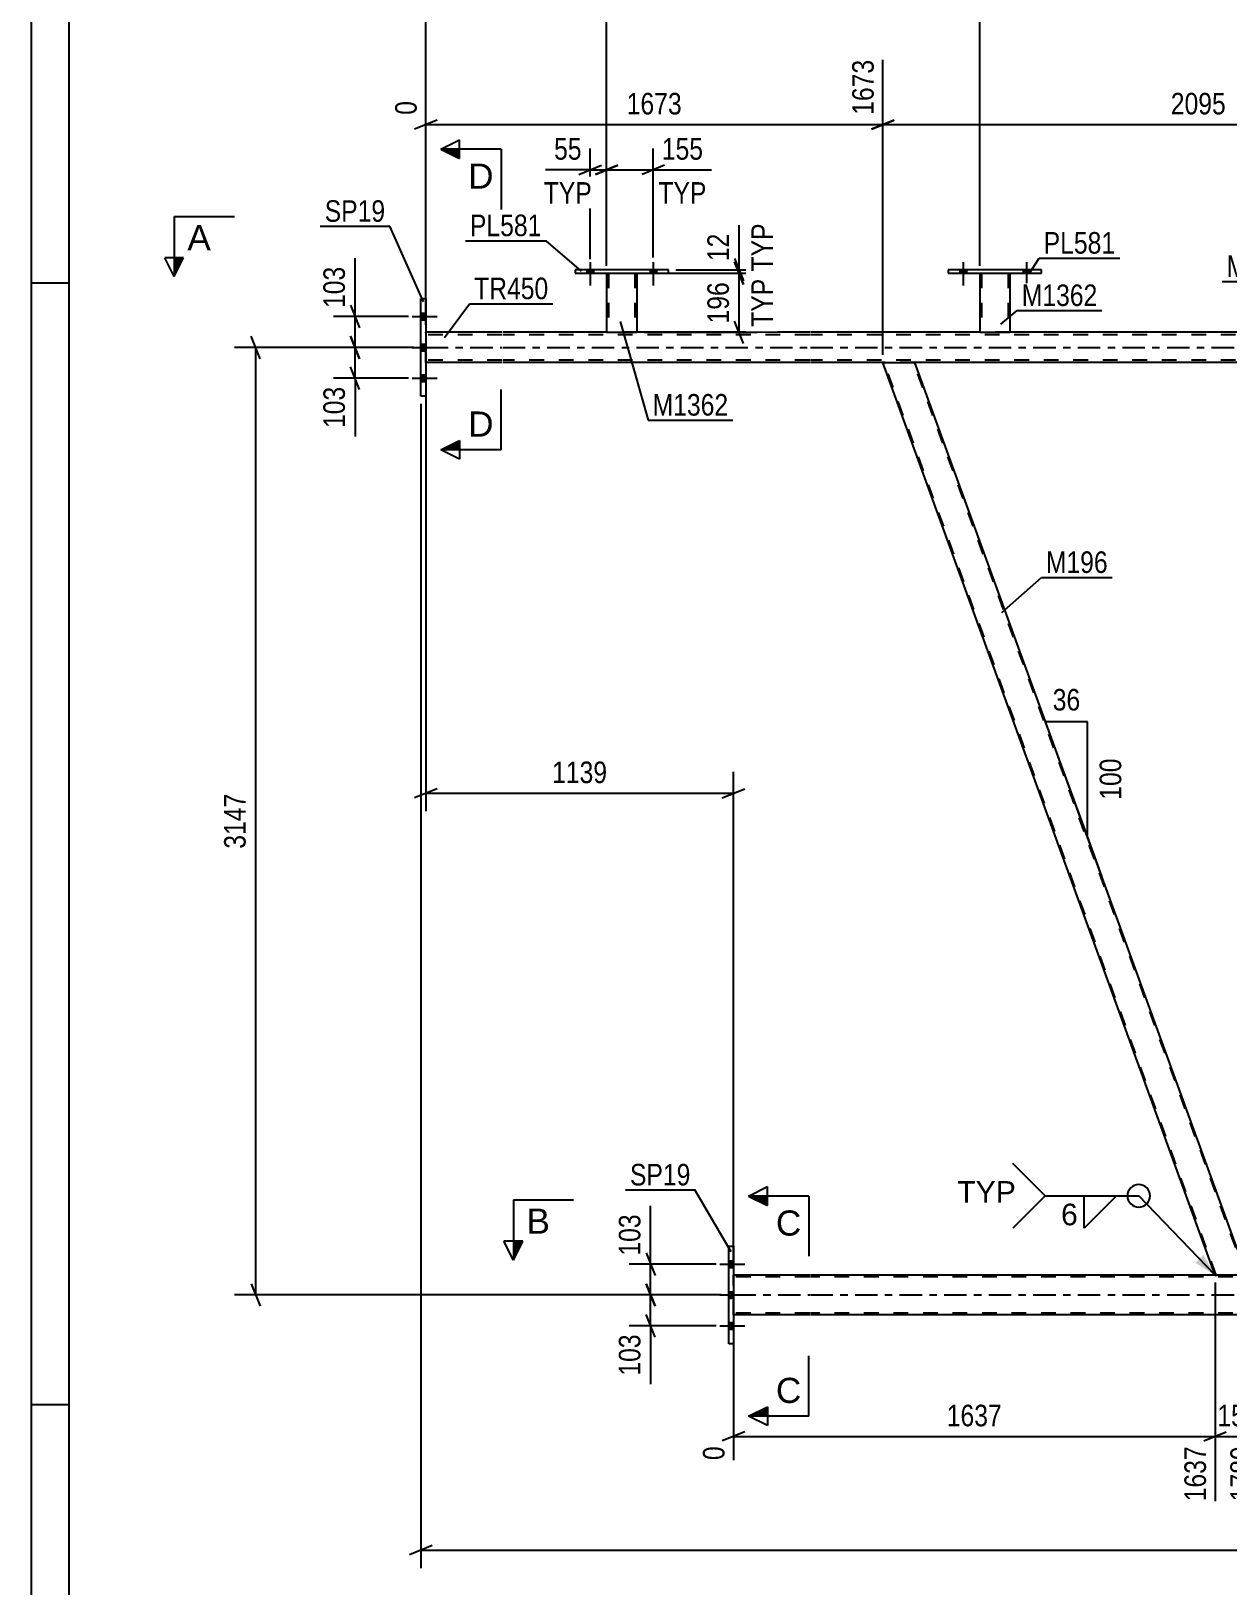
# Model space of a CAD drawing. Header units: millimetres. Extents: x 0 to 841, y 0 to 594.
# Drawn here: x 0 to 158.9, y 274 to 480.5 of the extents above; entities that cross this region are included whole.
import ezdxf

# ---------------------------------------------------------------- set-up
doc = ezdxf.new("R2010")
doc.units = ezdxf.units.MM
doc.linetypes.add('DXK_LINE_DOT2', pattern=[3.9198, 1.9599, -1.9599])
doc.linetypes.add('DXK_LINE_DOT3', pattern=[5.9187, 2.979, -0.9799, 0.9799, -0.9799])
doc.styles.add('Arial', font='ARIAL.TTF', dxfattribs={"height": 0.2})
doc.styles.add('Arial Narrow', font='ARIALN.TTF', dxfattribs={"height": 0.2})

# ---------------------------------------------------------------- blocks, each defined once
blk = doc.blocks.new('Unknown-318888172-1133')
at = {"color": 5, "linetype": 'Continuous'}
for p, q in [((0, 594), (0, 0)), ((5, 589), (5, 5)), ((5, 447), (0, 447)), ((5, 298), (0, 298))]:
    blk.add_line(p, q, dxfattribs=at)
blk = doc.blocks.new('Bolt-318888172-3662 - 3660')
at = {"linetype": 'Continuous'}
for points in [[(73.79, 448.3), (74.67, 448.3), (74.67, 448.78), (73.79, 448.78)], [(82.19, 448.3), (83.07, 448.3), (83.07, 448.78), (82.19, 448.78)]]:
    blk.add_hatch(color=1, dxfattribs=at).paths.add_polyline_path(points)
at = {"color": 1, "linetype": 'Continuous'}
for p, q in [((73.79, 448.78), (73.79, 448.3)), ((74.23, 449.78), (74.23, 446.66)), ((74.67, 448.78), (74.67, 448.3)), ((82.19, 448.78), (82.19, 448.3)), ((82.63, 449.78), (82.63, 446.66)), ((83.07, 448.78), (83.07, 448.3))]:
    blk.add_line(p, q, dxfattribs=at)
blk = doc.blocks.new('Bolt-318888172-3666 - 3660')
at = {"linetype": 'Continuous'}
for points in [[(123.34, 448.3), (124.22, 448.3), (124.22, 448.78), (123.34, 448.78)], [(131.74, 448.3), (132.62, 448.3), (132.62, 448.78), (131.74, 448.78)]]:
    blk.add_hatch(color=1, dxfattribs=at).paths.add_polyline_path(points)
at = {"color": 1, "linetype": 'Continuous'}
for p, q in [((123.34, 448.78), (123.34, 448.3)), ((123.78, 449.78), (123.78, 446.66)), ((124.22, 448.78), (124.22, 448.3)), ((131.74, 448.78), (131.74, 448.3)), ((132.18, 449.78), (132.18, 446.66)), ((132.62, 448.78), (132.62, 448.3))]:
    blk.add_line(p, q, dxfattribs=at)
blk = doc.blocks.new('Bolt-318888172-3667 - 3660')
at = {"linetype": 'Continuous'}
for points in [[(123.34, 448.3), (124.22, 448.3), (124.22, 448.78), (123.34, 448.78)], [(131.74, 448.3), (132.62, 448.3), (132.62, 448.78), (131.74, 448.78)]]:
    blk.add_hatch(color=1, dxfattribs=at).paths.add_polyline_path(points)
at = {"color": 1, "linetype": 'Continuous'}
for p, q in [((123.34, 448.78), (123.34, 448.3)), ((123.78, 449.78), (123.78, 446.66)), ((124.22, 448.78), (124.22, 448.3)), ((131.74, 448.78), (131.74, 448.3)), ((132.18, 449.78), (132.18, 446.66)), ((132.62, 448.78), (132.62, 448.3))]:
    blk.add_line(p, q, dxfattribs=at)
blk = doc.blocks.new('Bolt-318888172-3668 - 3660')
at = {"linetype": 'Continuous'}
for points in [[(73.79, 448.3), (74.67, 448.3), (74.67, 448.78), (73.79, 448.78)], [(82.19, 448.3), (83.07, 448.3), (83.07, 448.78), (82.19, 448.78)]]:
    blk.add_hatch(color=1, dxfattribs=at).paths.add_polyline_path(points)
at = {"color": 1, "linetype": 'Continuous'}
for p, q in [((73.79, 448.78), (73.79, 448.3)), ((74.23, 449.78), (74.23, 446.66)), ((74.67, 448.78), (74.67, 448.3)), ((82.19, 448.78), (82.19, 448.3)), ((82.63, 449.78), (82.63, 446.66)), ((83.07, 448.78), (83.07, 448.3))]:
    blk.add_line(p, q, dxfattribs=at)
blk = doc.blocks.new('Part-318888172-3701 - 3660')
at = {"color": 2, "linetype": 'Continuous'}
for p, q in [((121.78, 448.78), (121.78, 448.3)), ((134.18, 448.78), (121.78, 448.78)), ((121.78, 448.3), (134.18, 448.3)), ((134.18, 448.3), (134.18, 448.78))]:
    blk.add_line(p, q, dxfattribs=at)
blk = doc.blocks.new('Part-318888172-3716 - 3660')
at = {"color": 2, "linetype": 'Continuous'}
for p, q in [((76.43, 448.3), (76.43, 440.46)), ((80.43, 448.3), (80.43, 440.46)), ((76.43, 440.46), (80.43, 440.46))]:
    blk.add_line(p, q, dxfattribs=at)
at = {"color": 7, "linetype": 'DXK_LINE_DOT2'}
for p, q in [((76.43, 448.3), (80.43, 448.3)), ((76.43, 448.3), (76.43, 448.3)), ((76.43, 448.3), (76.43, 448.3)), ((76.67, 448.3), (76.67, 440.46)), ((80.19, 448.3), (80.19, 440.46)), ((80.43, 448.3), (80.43, 448.3)), ((80.43, 448.3), (80.43, 448.3)), ((80.13, 440.46), (80.17, 440.46)), ((80.13, 440.46), (80.17, 440.46)), ((80.17, 440.46), (80.19, 440.46)), ((80.17, 440.46), (80.19, 440.46))]:
    blk.add_line(p, q, dxfattribs=at)
blk = doc.blocks.new('Part-318888172-3721 - 3660')
at = {"color": 2, "linetype": 'Continuous'}
for p, q in [((72.23, 448.78), (72.23, 448.3)), ((84.63, 448.78), (72.23, 448.78)), ((72.23, 448.3), (84.63, 448.3)), ((84.63, 448.3), (84.63, 448.78))]:
    blk.add_line(p, q, dxfattribs=at)
blk = doc.blocks.new('Part-318888172-3784 - 3660')
at = {"color": 2, "linetype": 'Continuous'}
for p, q in [((125.98, 448.3), (125.98, 440.46)), ((129.98, 448.3), (129.98, 440.46)), ((125.98, 440.46), (129.98, 440.46))]:
    blk.add_line(p, q, dxfattribs=at)
at = {"color": 7, "linetype": 'DXK_LINE_DOT2'}
for p, q in [((125.98, 448.3), (129.98, 448.3)), ((125.98, 448.3), (125.98, 448.3)), ((125.98, 448.3), (125.98, 448.3)), ((126.22, 448.3), (126.22, 440.46)), ((129.74, 448.3), (129.74, 440.46)), ((129.98, 448.3), (129.98, 448.3)), ((129.98, 448.3), (129.98, 448.3)), ((129.69, 440.46), (129.72, 440.46)), ((129.69, 440.46), (129.72, 440.46)), ((129.72, 440.46), (129.74, 440.46)), ((129.72, 440.46), (129.74, 440.46))]:
    blk.add_line(p, q, dxfattribs=at)
blk = doc.blocks.new('Bolt-318888172-3857 - 3660')
at = {"linetype": 'Continuous'}
for points in [[(93.28, 316.26), (93.28, 317.14), (92.64, 317.14), (92.64, 316.26)], [(93.28, 316.26), (93.28, 317.14), (92.64, 317.14), (92.64, 316.26)], [(93.28, 316.26), (93.28, 317.14), (92.64, 317.14), (92.64, 316.26)], [(93.28, 312.16), (93.28, 313.04), (92.64, 313.04), (92.64, 312.16)], [(93.28, 312.16), (93.28, 313.04), (92.64, 313.04), (92.64, 312.16)], [(93.28, 308.06), (93.28, 308.94), (92.64, 308.94), (92.64, 308.06)], [(93.28, 308.06), (93.28, 308.94), (92.64, 308.94), (92.64, 308.06)], [(93.28, 308.06), (93.28, 308.94), (92.64, 308.94), (92.64, 308.06)]]:
    blk.add_hatch(color=1, dxfattribs=at).paths.add_polyline_path(points)
at = {"color": 1, "linetype": 'Continuous'}
for p, q in [((91.48, 316.7), (94.8, 316.7)), ((91.48, 316.7), (94.8, 316.7)), ((91.48, 316.7), (94.8, 316.7)), ((92.64, 317.14), (93.28, 317.14)), ((92.64, 317.14), (93.28, 317.14)), ((92.64, 317.14), (93.28, 317.14)), ((92.64, 316.26), (93.28, 316.26)), ((92.64, 316.26), (93.28, 316.26)), ((92.64, 316.26), (93.28, 316.26)), ((91.48, 312.6), (94.8, 312.6)), ((91.48, 312.6), (94.8, 312.6)), ((92.64, 313.04), (93.28, 313.04)), ((92.64, 313.04), (93.28, 313.04)), ((92.64, 312.16), (93.28, 312.16)), ((92.64, 312.16), (93.28, 312.16)), ((91.48, 308.5), (94.8, 308.5)), ((91.48, 308.5), (94.8, 308.5)), ((91.48, 308.5), (94.8, 308.5)), ((92.64, 308.94), (93.28, 308.94)), ((92.64, 308.94), (93.28, 308.94)), ((92.64, 308.94), (93.28, 308.94)), ((92.64, 308.06), (93.28, 308.06)), ((92.64, 308.06), (93.28, 308.06)), ((92.64, 308.06), (93.28, 308.06))]:
    blk.add_line(p, q, dxfattribs=at)
blk = doc.blocks.new('Bolt-318888172-3858 - 3660')
at = {"linetype": 'Continuous'}
for points in [[(52.41, 442.12), (52.41, 443), (51.77, 443), (51.77, 442.12)], [(52.41, 442.12), (52.41, 443), (51.77, 443), (51.77, 442.12)], [(52.41, 442.12), (52.41, 443), (51.77, 443), (51.77, 442.12)], [(52.41, 438.02), (52.41, 438.9), (51.77, 438.9), (51.77, 438.02)], [(52.41, 438.02), (52.41, 438.9), (51.77, 438.9), (51.77, 438.02)], [(52.41, 433.92), (52.41, 434.8), (51.77, 434.8), (51.77, 433.92)], [(52.41, 433.92), (52.41, 434.8), (51.77, 434.8), (51.77, 433.92)], [(52.41, 433.92), (52.41, 434.8), (51.77, 434.8), (51.77, 433.92)]]:
    blk.add_hatch(color=1, dxfattribs=at).paths.add_polyline_path(points)
at = {"color": 1, "linetype": 'Continuous'}
for p, q in [((50.61, 442.56), (53.93, 442.56)), ((50.61, 442.56), (53.93, 442.56)), ((50.61, 442.56), (53.93, 442.56)), ((51.77, 443), (52.41, 443)), ((51.77, 443), (52.41, 443)), ((51.77, 443), (52.41, 443)), ((51.77, 442.12), (52.41, 442.12)), ((51.77, 442.12), (52.41, 442.12)), ((51.77, 442.12), (52.41, 442.12)), ((50.61, 438.46), (53.93, 438.46)), ((50.61, 438.46), (53.93, 438.46)), ((51.77, 438.9), (52.41, 438.9)), ((51.77, 438.9), (52.41, 438.9)), ((51.77, 438.02), (52.41, 438.02)), ((51.77, 438.02), (52.41, 438.02)), ((50.61, 434.36), (53.93, 434.36)), ((50.61, 434.36), (53.93, 434.36)), ((50.61, 434.36), (53.93, 434.36)), ((51.77, 434.8), (52.41, 434.8)), ((51.77, 434.8), (52.41, 434.8)), ((51.77, 434.8), (52.41, 434.8)), ((51.77, 433.92), (52.41, 433.92)), ((51.77, 433.92), (52.41, 433.92)), ((51.77, 433.92), (52.41, 433.92))]:
    blk.add_line(p, q, dxfattribs=at)
blk = doc.blocks.new('Part-318888172-3969 - 3660')
at = {"color": 2, "linetype": 'Continuous'}
for p, q in [((157.22, 315.24), (113.1, 436.46)), ((113.1, 436.46), (117.36, 436.46)), ((160.23, 318.66), (117.36, 436.46))]:
    blk.add_line(p, q, dxfattribs=at)
at = {"color": 7, "linetype": 'DXK_LINE_DOT2'}
for p, q in [((157.39, 315.24), (113.27, 436.46)), ((161.31, 315.24), (117.19, 436.46)), ((161.48, 315.24), (160.23, 318.66)), ((157.22, 315.24), (161.48, 315.24))]:
    blk.add_line(p, q, dxfattribs=at)
blk = doc.blocks.new('Part-318888172-4012 - 3660')
at = {"color": 2, "linetype": 'Continuous'}
for p, q in [((103.4, 315.24), (93.28, 315.24)), ((238.08, 315.24), (103.5, 315.24)), ((103.4, 309.96), (93.28, 309.96)), ((238.08, 309.96), (103.5, 309.96))]:
    blk.add_line(p, q, dxfattribs=at)
at = {"color": 7, "linetype": 'DXK_LINE_DOT2'}
for p, q in [((93.28, 309.96), (93.28, 315.24)), ((103.4, 315), (93.28, 315)), ((778.93, 315), (103.5, 315)), ((103.4, 310.2), (93.28, 310.2)), ((778.93, 310.2), (103.5, 310.2))]:
    blk.add_line(p, q, dxfattribs=at)
at = {"color": 7, "linetype": 'DXK_LINE_DOT3'}
for p, q in [((93.28, 312.6), (103.4, 312.6)), ((103.5, 312.6), (778.93, 312.6))]:
    blk.add_line(p, q, dxfattribs=at)
blk = doc.blocks.new('Part-318888172-4029 - 3660')
at = {"color": 2, "linetype": 'Continuous'}
for p, q in [((92.64, 306.1), (92.64, 319.1)), ((92.64, 319.1), (93.28, 319.1)), ((93.28, 319.1), (93.28, 306.1)), ((93.28, 306.1), (92.64, 306.1))]:
    blk.add_line(p, q, dxfattribs=at)
blk = doc.blocks.new('Part-318888172-4055 - 3660')
at = {"color": 2, "linetype": 'Continuous'}
for p, q in [((62.53, 440.46), (52.41, 440.46)), ((76.43, 440.46), (62.63, 440.46)), ((103.4, 440.46), (80.43, 440.46)), ((125.98, 440.46), (103.5, 440.46)), ((177.06, 440.46), (129.98, 440.46)), ((62.53, 436.46), (52.41, 436.46)), ((103.4, 436.46), (62.63, 436.46)), ((113.1, 436.46), (103.5, 436.46)), ((196.92, 436.46), (117.36, 436.46))]:
    blk.add_line(p, q, dxfattribs=at)
at = {"color": 7, "linetype": 'DXK_LINE_DOT2'}
for p, q in [((52.41, 436.46), (52.41, 440.46)), ((62.53, 440.14), (52.41, 440.14)), ((103.4, 440.14), (62.63, 440.14)), ((80.43, 440.46), (76.43, 440.46)), ((767.53, 440.14), (103.5, 440.14)), ((129.98, 440.46), (125.98, 440.46)), ((62.53, 436.78), (52.41, 436.78)), ((103.4, 436.78), (62.63, 436.78)), ((767.53, 436.78), (103.5, 436.78)), ((117.36, 436.46), (113.1, 436.46))]:
    blk.add_line(p, q, dxfattribs=at)
at = {"color": 7, "linetype": 'DXK_LINE_DOT3'}
for p, q in [((52.41, 438.46), (62.53, 438.46)), ((62.63, 438.46), (103.4, 438.46)), ((103.5, 438.46), (767.53, 438.46))]:
    blk.add_line(p, q, dxfattribs=at)
blk = doc.blocks.new('Part-318888172-4164 - 3660')
at = {"color": 2, "linetype": 'Continuous'}
for p, q in [((51.77, 431.96), (51.77, 444.96)), ((51.77, 444.96), (52.41, 444.96)), ((52.41, 444.96), (52.41, 431.96)), ((52.41, 431.96), (51.77, 431.96))]:
    blk.add_line(p, q, dxfattribs=at)
blk = doc.blocks.new('StraightDimension-318888172-4922 - 3660')
at = {"color": 7, "linetype": 'Continuous'}
for p, q in [((81.43, 448.3), (96.42, 448.3)), ((93.42, 449.8), (94.62, 446.8)), ((94.02, 440.46), (94.02, 448.3)), ((94.62, 438.96), (93.42, 441.96)), ((81.43, 440.46), (96.42, 440.46))]:
    blk.add_line(p, q, dxfattribs=at)
at = {"color": 0, "linetype": 'Continuous'}
blk.add_wipeout([(99.12, 448.18), (94.92, 448.18), (94.92, 440.59), (99.12, 440.59)], dxfattribs=at)
at = {"color": 0}
blk.add_wipeout([(93.27, 447.72), (89.07, 447.72), (89.07, 441.04), (93.27, 441.04)], dxfattribs=at)
at = {"color": 3, "style": 'Arial Narrow'}
blk.add_text('196', height=2.863, rotation=90.0002, dxfattribs=at).set_placement((92.67, 441.64))
at = {"color": 3, "linetype": 'Continuous', "style": 'Arial Narrow'}
blk.add_text('TYP', height=2.863, rotation=90.0002, dxfattribs=at).set_placement((98.52, 441.19))
blk = doc.blocks.new('StraightDimension-318888172-15865 - 3660')
at = {"color": 7, "linetype": 'Continuous'}
for p, q in [((74.23, 450.19), (74.23, 464.89)), ((76.43, 449.3), (76.43, 464.89)), ((72.73, 461.44), (75.73, 462.64)), ((77.93, 462.64), (74.93, 461.44)), ((74.23, 462.04), (76.43, 462.04))]:
    blk.add_line(p, q, dxfattribs=at)
at = {"color": 0}
blk.add_wipeout([(73.71, 462.79), (73.71, 466.99), (68.85, 466.99), (68.85, 462.79)], dxfattribs=at)
at = {"color": 7, "linetype": 'Continuous'}
blk.add_line((74.23, 462.04), (68.32, 462.04), dxfattribs=at)
at = {"color": 3, "style": 'Arial Narrow'}
blk.add_text('55', height=2.863, dxfattribs=at).set_placement((69.45, 463.39))
at = {"color": 0, "linetype": 'Continuous'}
blk.add_wipeout([(75.07, 456.94), (75.07, 461.14), (67.48, 461.14), (67.48, 456.94)], dxfattribs=at)
at = {"color": 7, "linetype": 'Continuous'}
blk.add_line((74.23, 462.04), (68.32, 462.04), dxfattribs=at)
at = {"color": 3, "linetype": 'Continuous', "style": 'Arial Narrow'}
blk.add_text('TYP', height=2.863, dxfattribs=at).set_placement((68.08, 457.54))
blk = doc.blocks.new('StraightDimension-318888172-4914 - 3660')
at = {"color": 7, "linetype": 'Continuous'}
for p, q in [((93.42, 450.28), (94.62, 447.28)), ((81.43, 448.3), (96.42, 448.3)), ((85.63, 448.78), (96.42, 448.78)), ((94.62, 446.8), (93.42, 449.8)), ((94.02, 448.3), (94.02, 448.78))]:
    blk.add_line(p, q, dxfattribs=at)
at = {"color": 0}
blk.add_wipeout([(93.27, 454.16), (89.07, 454.16), (89.07, 449.31), (93.27, 449.31)], dxfattribs=at)
at = {"color": 7, "linetype": 'Continuous'}
blk.add_line((94.02, 448.78), (94.02, 454.69), dxfattribs=at)
at = {"color": 3, "style": 'Arial Narrow'}
blk.add_text('12', height=2.863, rotation=90.0002, dxfattribs=at).set_placement((92.67, 449.91))
at = {"color": 0, "linetype": 'Continuous'}
blk.add_wipeout([(99.12, 455.53), (94.92, 455.53), (94.92, 447.94), (99.12, 447.94)], dxfattribs=at)
at = {"color": 7, "linetype": 'Continuous'}
blk.add_line((94.02, 448.78), (94.02, 454.69), dxfattribs=at)
at = {"color": 3, "linetype": 'Continuous', "style": 'Arial Narrow'}
blk.add_text('TYP', height=2.863, rotation=90.0002, dxfattribs=at).set_placement((98.52, 448.54))
blk = doc.blocks.new('StraightDimension-318888172-5105 - 3660')
at = {"color": 7, "linetype": 'Continuous'}
for p, q in [((42.42, 444.06), (43.62, 441.06)), ((50.11, 442.56), (40.17, 442.56)), ((43.02, 438.46), (43.02, 442.56)), ((43.62, 436.96), (42.42, 439.96)), ((50.11, 438.46), (40.17, 438.46))]:
    blk.add_line(p, q, dxfattribs=at)
at = {"color": 0}
blk.add_wipeout([(42.27, 449.77), (38.07, 449.77), (38.07, 443.09), (42.27, 443.09)], dxfattribs=at)
at = {"color": 7, "linetype": 'Continuous'}
blk.add_line((43.02, 442.56), (43.02, 450.3), dxfattribs=at)
blk.add_line((43.02, 442.56), (43.02, 450.3), dxfattribs=at)
at = {"color": 3, "style": 'Arial Narrow'}
blk.add_text('103', height=2.863, rotation=90.0002, dxfattribs=at).set_placement((41.67, 443.69))
blk = doc.blocks.new('StraightDimension-318888172-4833 - 3660')
at = {"color": 7, "linetype": 'Continuous'}
for p, q in [((113.1, 437.46), (113.1, 476.67)), ((196.92, 437.46), (196.92, 476.67)), ((114.6, 468.65), (111.6, 467.45)), ((113.1, 468.05), (196.92, 468.05)), ((195.42, 467.45), (198.42, 468.65))]:
    blk.add_line(p, q, dxfattribs=at)
at = {"color": 0, "linetype": 'Continuous'}
blk.add_wipeout([(196.32, 477.27), (192.12, 477.27), (192.12, 468.75), (196.32, 468.75)], dxfattribs=at)
at = {"color": 0}
blk.add_wipeout([(159.27, 468.8), (159.27, 473), (150.75, 473), (150.75, 468.8)], dxfattribs=at)
at = {"color": 3, "linetype": 'Continuous', "style": 'Arial Narrow'}
blk.add_text('3769', height=2.863, rotation=90.0002, dxfattribs=at).set_placement((195.72, 469.35))
at = {"color": 3, "style": 'Arial Narrow'}
blk.add_text('2095', height=2.863, dxfattribs=at).set_placement((151.35, 469.4))
blk = doc.blocks.new('StraightDimension-318888172-15689 - 3660')
at = {"color": 7, "linetype": 'Continuous'}
for p, q in [((125.98, 449.3), (125.98, 494.89)), ((177.06, 449.3), (177.06, 494.89)), ((127.48, 486.87), (124.48, 485.67)), ((125.98, 486.27), (177.06, 486.27)), ((175.56, 485.67), (178.56, 486.87))]:
    blk.add_line(p, q, dxfattribs=at)
at = {"color": 0, "linetype": 'Continuous'}
blk.add_wipeout([(176.46, 495.49), (172.26, 495.49), (172.26, 486.97), (176.46, 486.97)], dxfattribs=at)
at = {"color": 0}
blk.add_wipeout([(155.78, 487.02), (155.78, 491.22), (147.27, 491.22), (147.27, 487.02)], dxfattribs=at)
at = {"color": 3, "linetype": 'Continuous', "style": 'Arial Narrow'}
blk.add_text('3272', height=2.863, rotation=90.0002, dxfattribs=at).set_placement((175.86, 487.57))
at = {"color": 3, "style": 'Arial Narrow'}
blk.add_text('1277', height=2.863, dxfattribs=at).set_placement((147.87, 487.62))
blk = doc.blocks.new('StraightDimension-318888172-5136 - 3660')
at = {"color": 7, "linetype": 'Continuous'}
for p, q in [((81.66, 314.1), (82.86, 311.1)), ((90.99, 312.6), (79.41, 312.6)), ((82.26, 308.5), (82.26, 312.6)), ((82.86, 307), (81.66, 310)), ((90.99, 308.5), (79.41, 308.5))]:
    blk.add_line(p, q, dxfattribs=at)
at = {"color": 0}
blk.add_wipeout([(81.51, 307.98), (77.31, 307.98), (77.31, 301.29), (81.51, 301.29)], dxfattribs=at)
at = {"color": 7, "linetype": 'Continuous'}
blk.add_line((82.26, 308.5), (82.26, 300.77), dxfattribs=at)
blk.add_line((82.26, 308.5), (82.26, 300.77), dxfattribs=at)
at = {"color": 3, "style": 'Arial Narrow'}
blk.add_text('103', height=2.863, rotation=90.0002, dxfattribs=at).set_placement((80.91, 301.89))
blk = doc.blocks.new('StraightDimension-318888172-4223 - 3660')
at = {"color": 7, "linetype": 'Continuous'}
for p, q in [((30.44, 436.96), (29.24, 439.96)), ((50.77, 438.46), (26.99, 438.46)), ((29.84, 312.6), (29.84, 438.46)), ((29.24, 314.1), (30.44, 311.1)), ((91.64, 312.6), (26.99, 312.6))]:
    blk.add_line(p, q, dxfattribs=at)
at = {"color": 0}
blk.add_wipeout([(29.09, 379.79), (24.89, 379.79), (24.89, 371.27), (29.09, 371.27)], dxfattribs=at)
at = {"color": 3, "style": 'Arial Narrow'}
blk.add_text('3147', height=2.863, rotation=90.0002, dxfattribs=at).set_placement((28.49, 371.87))
blk = doc.blocks.new('StraightDimension-318888172-15690 - 3660')
at = {"color": 7, "linetype": 'Continuous'}
for p, q in [((125.98, 449.3), (125.98, 494.89)), ((76.43, 449.3), (76.43, 493.06)), ((77.93, 486.87), (74.93, 485.67)), ((76.43, 486.27), (125.98, 486.27)), ((124.48, 485.67), (127.48, 486.87))]:
    blk.add_line(p, q, dxfattribs=at)
at = {"color": 0, "linetype": 'Continuous'}
blk.add_wipeout([(125.38, 495.49), (121.18, 495.49), (121.18, 486.97), (125.38, 486.97)], dxfattribs=at)
at = {"color": 0}
blk.add_wipeout([(105.46, 487.02), (105.46, 491.22), (96.95, 491.22), (96.95, 487.02)], dxfattribs=at)
at = {"color": 3, "linetype": 'Continuous', "style": 'Arial Narrow'}
blk.add_text('1995', height=2.863, rotation=90.0002, dxfattribs=at).set_placement((124.78, 487.57))
at = {"color": 3, "style": 'Arial Narrow'}
blk.add_text('1277', height=2.863, dxfattribs=at).set_placement((97.55, 487.62))
blk = doc.blocks.new('StraightDimension-318888172-4498 - 3660')
at = {"color": 7, "linetype": 'Continuous'}
for p, q in [((157.22, 314.24), (157.22, 285.2)), ((163.32, 314.24), (163.32, 285.2)), ((155.72, 293.21), (158.72, 294.41)), ((157.22, 293.81), (163.32, 293.81)), ((164.82, 294.41), (161.82, 293.21))]:
    blk.add_line(p, q, dxfattribs=at)
at = {"color": 0}
blk.add_wipeout([(163.62, 294.56), (163.62, 298.76), (156.93, 298.76), (156.93, 294.56)], dxfattribs=at)
at = {"color": 0, "linetype": 'Continuous'}
blk.add_wipeout([(162.72, 293.11), (158.52, 293.11), (158.52, 284.6), (162.72, 284.6)], dxfattribs=at)
at = {"color": 3, "style": 'Arial Narrow'}
blk.add_text('153', height=2.863, dxfattribs=at).set_placement((157.53, 295.16))
at = {"color": 3, "linetype": 'Continuous', "style": 'Arial Narrow'}
blk.add_text('1789', height=2.863, rotation=90.0002, dxfattribs=at).set_placement((162.12, 285.2))
blk = doc.blocks.new('StraightDimension-318888172-4517 - 3660')
at = {"color": 7, "linetype": 'Continuous'}
for p, q in [((157.22, 314.24), (157.22, 285.2)), ((93.28, 308.96), (93.28, 290.68)), ((94.78, 294.41), (91.78, 293.21)), ((93.28, 293.81), (157.22, 293.81)), ((155.72, 293.21), (158.72, 294.41))]:
    blk.add_line(p, q, dxfattribs=at)
at = {"color": 0}
blk.add_wipeout([(129.51, 294.56), (129.51, 298.76), (121, 298.76), (121, 294.56)], dxfattribs=at)
at = {"color": 0, "linetype": 'Continuous'}
for points in [[(92.68, 293.11), (88.48, 293.11), (88.48, 290.08), (92.68, 290.08)], [(156.62, 293.11), (152.42, 293.11), (152.42, 284.6), (156.62, 284.6)]]:
    blk.add_wipeout(points, dxfattribs=at)
at = {"color": 3, "style": 'Arial Narrow'}
blk.add_text('1637', height=2.863, dxfattribs=at).set_placement((121.6, 295.16))
at = {"color": 3, "linetype": 'Continuous', "style": 'Arial Narrow'}
for s, height, p in [('0', 2.86, (92.08, 290.68)), ('1637', 2.863, (156.02, 285.2))]:
    blk.add_text(s, height=height, rotation=90.0002, dxfattribs=at).set_placement(p)
blk = doc.blocks.new('StraightDimension-318888172-4530 - 3660')
at = {"color": 7, "linetype": 'Continuous'}
for p, q in [((51.77, 430.96), (51.77, 276.31)), ((53.27, 279.31), (50.27, 278.11)), ((51.77, 278.71), (789.79, 278.71))]:
    blk.add_line(p, q, dxfattribs=at)
blk = doc.blocks.new('StraightDimension-318888172-4850 - 3660')
at = {"color": 7, "linetype": 'Continuous'}
for p, q in [((113.1, 437.46), (113.1, 476.67)), ((52.41, 445.96), (52.41, 471.18)), ((53.91, 468.65), (50.91, 467.45)), ((52.41, 468.05), (113.1, 468.05)), ((111.6, 467.45), (114.6, 468.65))]:
    blk.add_line(p, q, dxfattribs=at)
at = {"color": 0, "linetype": 'Continuous'}
for points in [[(112.5, 477.27), (108.3, 477.27), (108.3, 468.75), (112.5, 468.75)], [(51.81, 471.78), (47.61, 471.78), (47.61, 468.75), (51.81, 468.75)]]:
    blk.add_wipeout(points, dxfattribs=at)
at = {"color": 0}
blk.add_wipeout([(87.01, 468.8), (87.01, 473), (78.5, 473), (78.5, 468.8)], dxfattribs=at)
at = {"color": 3, "linetype": 'Continuous', "style": 'Arial Narrow'}
for s, height, p in [('1673', 2.863, (111.9, 469.35)), ('0', 2.86, (51.21, 469.35))]:
    blk.add_text(s, height=height, rotation=90.0002, dxfattribs=at).set_placement(p)
at = {"color": 3, "style": 'Arial Narrow'}
blk.add_text('1673', height=2.863, dxfattribs=at).set_placement((79.1, 469.4))
blk = doc.blocks.new('StraightDimension-318888172-4894 - 3660')
at = {"color": 7, "linetype": 'Continuous'}
for p, q in [((52.41, 435.46), (52.41, 376.84)), ((93.28, 316.24), (93.28, 382.09)), ((53.91, 379.84), (50.91, 378.64)), ((52.41, 379.24), (93.28, 379.24)), ((91.78, 378.64), (94.78, 379.84))]:
    blk.add_line(p, q, dxfattribs=at)
at = {"color": 0}
blk.add_wipeout([(77.1, 379.99), (77.1, 384.19), (68.59, 384.19), (68.59, 379.99)], dxfattribs=at)
at = {"color": 3, "style": 'Arial Narrow'}
blk.add_text('1139', height=2.863, dxfattribs=at).set_placement((69.19, 380.59))
blk = doc.blocks.new('StraightDimension-318888172-5115 - 3660')
at = {"color": 7, "linetype": 'Continuous'}
for p, q in [((42.42, 439.96), (43.62, 436.96)), ((50.11, 438.46), (40.17, 438.46)), ((43.02, 434.36), (43.02, 438.46)), ((43.62, 432.86), (42.42, 435.86)), ((50.11, 434.36), (40.17, 434.36))]:
    blk.add_line(p, q, dxfattribs=at)
at = {"color": 0}
blk.add_wipeout([(42.27, 433.84), (38.07, 433.84), (38.07, 427.15), (42.27, 427.15)], dxfattribs=at)
at = {"color": 7, "linetype": 'Continuous'}
blk.add_line((43.02, 434.36), (43.02, 426.63), dxfattribs=at)
blk.add_line((43.02, 434.36), (43.02, 426.63), dxfattribs=at)
at = {"color": 3, "style": 'Arial Narrow'}
blk.add_text('103', height=2.863, rotation=90.0002, dxfattribs=at).set_placement((41.67, 427.75))
blk = doc.blocks.new('StraightDimension-318888172-5126 - 3660')
at = {"color": 7, "linetype": 'Continuous'}
for p, q in [((81.66, 318.2), (82.86, 315.2)), ((90.99, 316.7), (79.41, 316.7)), ((82.26, 312.6), (82.26, 316.7)), ((82.86, 311.1), (81.66, 314.1)), ((90.99, 312.6), (79.41, 312.6))]:
    blk.add_line(p, q, dxfattribs=at)
at = {"color": 0}
blk.add_wipeout([(81.51, 323.91), (77.31, 323.91), (77.31, 317.23), (81.51, 317.23)], dxfattribs=at)
at = {"color": 7, "linetype": 'Continuous'}
blk.add_line((82.26, 316.7), (82.26, 324.44), dxfattribs=at)
blk.add_line((82.26, 316.7), (82.26, 324.44), dxfattribs=at)
at = {"color": 3, "style": 'Arial Narrow'}
blk.add_text('103', height=2.863, rotation=90.0002, dxfattribs=at).set_placement((80.91, 317.83))
blk = doc.blocks.new('StraightDimension-318888172-15691 - 3660')
at = {"color": 7, "linetype": 'Continuous'}
for p, q in [((76.43, 449.3), (76.43, 493.06)), ((52.41, 441.46), (52.41, 489.4)), ((53.91, 486.87), (50.91, 485.67)), ((52.41, 486.27), (76.43, 486.27)), ((74.93, 485.67), (77.93, 486.87))]:
    blk.add_line(p, q, dxfattribs=at)
at = {"color": 0, "linetype": 'Continuous'}
for points in [[(75.83, 493.66), (71.63, 493.66), (71.63, 486.97), (75.83, 486.97)], [(51.81, 490), (47.61, 490), (47.61, 486.97), (51.81, 486.97)]]:
    blk.add_wipeout(points, dxfattribs=at)
at = {"color": 0}
blk.add_wipeout([(67.76, 487.02), (67.76, 491.22), (61.08, 491.22), (61.08, 487.02)], dxfattribs=at)
at = {"color": 3, "linetype": 'Continuous', "style": 'Arial Narrow'}
for s, height, p in [('718', 2.863, (75.23, 487.57)), ('0', 2.86, (51.21, 487.57))]:
    blk.add_text(s, height=height, rotation=90.0002, dxfattribs=at).set_placement(p)
at = {"color": 3, "style": 'Arial Narrow'}
blk.add_text('718', height=2.863, dxfattribs=at).set_placement((61.68, 487.62))
blk = doc.blocks.new('StraightDimension-318888172-15864 - 3660')
at = {"color": 7, "linetype": 'Continuous'}
for p, q in [((76.43, 449.3), (76.43, 464.89)), ((82.63, 450.41), (82.63, 464.89)), ((74.93, 461.44), (77.93, 462.64)), ((84.13, 462.64), (81.13, 461.44)), ((76.43, 462.04), (82.63, 462.04))]:
    blk.add_line(p, q, dxfattribs=at)
at = {"color": 0}
blk.add_wipeout([(89.84, 462.79), (89.84, 466.99), (83.16, 466.99), (83.16, 462.79)], dxfattribs=at)
at = {"color": 7, "linetype": 'Continuous'}
blk.add_line((82.63, 462.04), (90.36, 462.04), dxfattribs=at)
at = {"color": 3, "style": 'Arial Narrow'}
blk.add_text('155', height=2.863, dxfattribs=at).set_placement((83.76, 463.39))
at = {"color": 0, "linetype": 'Continuous'}
blk.add_wipeout([(90.29, 456.94), (90.29, 461.14), (82.7, 461.14), (82.7, 456.94)], dxfattribs=at)
at = {"color": 7, "linetype": 'Continuous'}
blk.add_line((82.63, 462.04), (90.36, 462.04), dxfattribs=at)
at = {"color": 3, "linetype": 'Continuous', "style": 'Arial Narrow'}
blk.add_text('TYP', height=2.863, dxfattribs=at).set_placement((83.3, 457.54))
blk = doc.blocks.new('AngleDimension-318888172-15904 - 3660')
at = {"color": 7, "linetype": 'Continuous'}
for p, q in [((140.27, 388.73), (134.73, 388.73)), ((140.27, 373.51), (134.73, 388.73)), ((140.27, 373.51), (140.27, 388.73)), ((142.2, 368.21), (140.27, 373.51))]:
    blk.add_line(p, q, dxfattribs=at)
at = {"color": 0}
for points in [[(139.93, 389.63), (139.93, 393.83), (135.07, 393.83), (135.07, 389.63)], [(145.37, 384.47), (141.17, 384.47), (141.17, 377.78), (145.37, 377.78)]]:
    blk.add_wipeout(points, dxfattribs=at)
at = {"color": 3, "style": 'Arial Narrow'}
blk.add_text('36', height=2.863, dxfattribs=at).set_placement((135.67, 390.23))
blk.add_text('100', height=2.863, rotation=90.0002, dxfattribs=at).set_placement((144.77, 378.38))
blk = doc.blocks.new('Mark-318888172-3717 - 3660')
at = {"color": 0}
blk.add_wipeout([(67.79, 453.23), (67.79, 456.23), (58.28, 456.23), (58.28, 453.23)], dxfattribs=at)
blk.add_wipeout([(67.79, 453.23), (67.79, 456.23), (58.28, 456.23), (58.28, 453.23)], dxfattribs=at)
at = {"color": 30, "linetype": 'Continuous'}
for p in [(57.68, 452.63), (73.09, 448.59)]:
    blk.add_line(p, (68.39, 452.63), dxfattribs=at)
at = {"color": 3, "style": 'Arial Narrow'}
blk.add_text('PL581', height=2.863, dxfattribs=at).set_placement((58.28, 453.23))
blk = doc.blocks.new('Mark-318888172-4051 - 3660')
at = {"color": 0}
blk.add_wipeout([(68.7, 444.86), (68.7, 447.86), (58.83, 447.86), (58.83, 444.86)], dxfattribs=at)
blk.add_wipeout([(68.7, 444.86), (68.7, 447.86), (58.83, 447.86), (58.83, 444.86)], dxfattribs=at)
at = {"color": 30, "linetype": 'Continuous'}
for p, q in [((54.89, 439.75), (58.23, 444.26)), ((58.23, 444.26), (69.3, 444.26))]:
    blk.add_line(p, q, dxfattribs=at)
at = {"color": 3, "style": 'Arial Narrow'}
blk.add_text('TR450', height=2.863, dxfattribs=at).set_placement((58.83, 444.86))
blk = doc.blocks.new('Mark-318888172-3697 - 3660')
at = {"color": 0}
blk.add_wipeout([(143.97, 450.91), (143.97, 453.91), (134.47, 453.91), (134.47, 450.91)], dxfattribs=at)
blk.add_wipeout([(143.97, 450.91), (143.97, 453.91), (134.47, 453.91), (134.47, 450.91)], dxfattribs=at)
at = {"color": 30, "linetype": 'Continuous'}
for p, q in [((132.59, 448.3), (133.87, 450.31)), ((133.87, 450.31), (144.57, 450.31))]:
    blk.add_line(p, q, dxfattribs=at)
at = {"color": 3, "style": 'Arial Narrow'}
blk.add_text('PL581', height=2.863, dxfattribs=at).set_placement((134.47, 450.91))
blk = doc.blocks.new('Mark-318888172-3712 - 3660')
at = {"color": 0}
blk.add_wipeout([(92.6, 429.4), (92.6, 432.4), (82.54, 432.4), (82.54, 429.4)], dxfattribs=at)
blk.add_wipeout([(92.6, 429.4), (92.6, 432.4), (82.54, 432.4), (82.54, 429.4)], dxfattribs=at)
at = {"color": 30, "linetype": 'Continuous'}
for p, q in [((78.24, 441.91), (81.94, 428.8)), ((81.94, 428.8), (93.2, 428.8))]:
    blk.add_line(p, q, dxfattribs=at)
at = {"color": 3, "style": 'Arial Narrow'}
blk.add_text('M1362', height=2.863, dxfattribs=at).set_placement((82.54, 429.4))
blk = doc.blocks.new('Mark-318888172-3780 - 3660')
at = {"color": 0}
blk.add_wipeout([(141.61, 443.95), (141.61, 446.95), (131.56, 446.95), (131.56, 443.95)], dxfattribs=at)
blk.add_wipeout([(141.61, 443.95), (141.61, 446.95), (131.56, 446.95), (131.56, 443.95)], dxfattribs=at)
at = {"color": 30, "linetype": 'Continuous'}
for p, q in [((128.76, 441.56), (130.96, 443.35)), ((130.96, 443.35), (142.21, 443.35))]:
    blk.add_line(p, q, dxfattribs=at)
at = {"color": 3, "style": 'Arial Narrow'}
blk.add_text('M1362', height=2.863, dxfattribs=at).set_placement((131.56, 443.95))
blk = doc.blocks.new('Mark-318888172-3770 - 3660')
at = {"color": 0}
blk.add_wipeout([(168.8, 447.82), (168.8, 450.82), (158.75, 450.82), (158.75, 447.82)], dxfattribs=at)
blk.add_wipeout([(168.8, 447.82), (168.8, 450.82), (158.75, 450.82), (158.75, 447.82)], dxfattribs=at)
at = {"color": 30, "linetype": 'Continuous'}
for p in [(158.15, 447.22), (178.23, 442.66)]:
    blk.add_line(p, (169.4, 447.22), dxfattribs=at)
at = {"color": 3, "style": 'Arial Narrow'}
blk.add_text('M1362', height=2.863, dxfattribs=at).set_placement((158.75, 447.82))
blk = doc.blocks.new('Mark-318888172-3965 - 3660')
at = {"color": 0}
blk.add_wipeout([(142.98, 408.5), (142.98, 411.5), (134.76, 411.5), (134.76, 408.5)], dxfattribs=at)
blk.add_wipeout([(142.98, 408.5), (142.98, 411.5), (134.76, 411.5), (134.76, 408.5)], dxfattribs=at)
at = {"color": 30, "linetype": 'Continuous'}
for p, q in [((128.91, 403.26), (134.16, 407.9)), ((134.16, 407.9), (143.58, 407.9))]:
    blk.add_line(p, q, dxfattribs=at)
at = {"color": 3, "style": 'Arial Narrow'}
blk.add_text('M196', height=2.863, dxfattribs=at).set_placement((134.76, 408.5))
blk = doc.blocks.new('Mark-318888172-4025 - 3660')
at = {"color": 0}
blk.add_wipeout([(87.56, 327.15), (87.56, 330.15), (79.53, 330.15), (79.53, 327.15)], dxfattribs=at)
blk.add_wipeout([(87.56, 327.15), (87.56, 330.15), (79.53, 330.15), (79.53, 327.15)], dxfattribs=at)
at = {"color": 30, "linetype": 'Continuous'}
for p in [(78.93, 326.55), (92.95, 318.34)]:
    blk.add_line(p, (88.16, 326.55), dxfattribs=at)
at = {"color": 3, "style": 'Arial Narrow'}
blk.add_text('SP19', height=2.863, dxfattribs=at).set_placement((79.53, 327.15))
blk = doc.blocks.new('Mark-318888172-4160 - 3660')
at = {"color": 0}
blk.add_wipeout([(47.03, 455.14), (47.03, 458.14), (38.99, 458.14), (38.99, 455.14)], dxfattribs=at)
blk.add_wipeout([(47.03, 455.14), (47.03, 458.14), (38.99, 458.14), (38.99, 455.14)], dxfattribs=at)
at = {"color": 30, "linetype": 'Continuous'}
for p in [(38.39, 454.54), (52.13, 444.52)]:
    blk.add_line(p, (47.63, 454.54), dxfattribs=at)
at = {"color": 3, "style": 'Arial Narrow'}
blk.add_text('SP19', height=2.863, dxfattribs=at).set_placement((38.99, 455.14))
blk = doc.blocks.new('SectionMark-318888172-5414 - 3660')
at = {"color": 6, "linetype": 'Continuous'}
for p, q in [((19, 455.86), (19, 447.86)), ((19, 447.86), (17.75, 450.36))]:
    blk.add_line(p, q, dxfattribs=at)
at = {"color": 0, "linetype": 'Continuous'}
blk.add_wipeout([(23.86, 451.36), (23.86, 454.86), (20.75, 454.86), (20.75, 451.36)], dxfattribs=at)
at = {"linetype": 'Continuous'}
blk.add_hatch(color=6, dxfattribs=at).paths.add_polyline_path([(19, 450.36), (20.25, 450.36), (19, 447.86)])
at = {"color": 6, "linetype": 'Continuous'}
for p, q in [((19, 455.86), (27, 455.86)), ((20.25, 450.36), (17.75, 450.36)), ((19, 447.86), (20.25, 450.36))]:
    blk.add_line(p, q, dxfattribs=at)
at = {"color": 3, "linetype": 'Continuous', "style": 'Arial'}
blk.add_text('A', height=3.34, dxfattribs=at).set_placement((20.75, 451.36))
blk = doc.blocks.new('SectionMark-318888172-5408 - 3660')
at = {"color": 6, "linetype": 'Continuous'}
for p, q in [((64.04, 325.24), (64.04, 317.24)), ((64.04, 317.24), (62.79, 319.74))]:
    blk.add_line(p, q, dxfattribs=at)
at = {"color": 0, "linetype": 'Continuous'}
blk.add_wipeout([(68.9, 320.74), (68.9, 324.24), (65.79, 324.24), (65.79, 320.74)], dxfattribs=at)
at = {"linetype": 'Continuous'}
blk.add_hatch(color=6, dxfattribs=at).paths.add_polyline_path([(64.04, 319.74), (65.29, 319.74), (64.04, 317.24)])
at = {"color": 6, "linetype": 'Continuous'}
for p, q in [((64.04, 325.24), (72.04, 325.24)), ((65.29, 319.74), (62.79, 319.74)), ((64.04, 317.24), (65.29, 319.74))]:
    blk.add_line(p, q, dxfattribs=at)
at = {"color": 3, "linetype": 'Continuous', "style": 'Arial'}
blk.add_text('B', height=3.34, dxfattribs=at).set_placement((65.79, 320.74))
blk = doc.blocks.new('SectionMark-318888172-5410 - 3660')
at = {"linetype": 'Continuous'}
for points in [[(97.78, 325.74), (97.78, 324.49), (95.28, 325.74)], [(97.78, 297.76), (97.78, 296.51), (95.28, 296.51)]]:
    blk.add_hatch(color=6, dxfattribs=at).paths.add_polyline_path(points)
at = {"color": 6, "linetype": 'Continuous'}
for p, q in [((95.28, 325.74), (97.78, 326.99)), ((97.78, 324.49), (97.78, 326.99)), ((103.28, 325.74), (95.28, 325.74)), ((95.28, 325.74), (97.78, 324.49)), ((95.28, 296.51), (97.78, 297.76)), ((97.78, 297.76), (97.78, 295.26)), ((103.28, 296.51), (95.28, 296.51)), ((97.78, 295.26), (95.28, 296.51))]:
    blk.add_line(p, q, dxfattribs=at)
at = {"color": 0, "linetype": 'Continuous'}
for points in [[(102.28, 320.49), (102.28, 323.99), (98.91, 323.99), (98.91, 320.49)], [(102.28, 298.26), (102.28, 301.76), (98.91, 301.76), (98.91, 298.26)]]:
    blk.add_wipeout(points, dxfattribs=at)
at = {"color": 6, "linetype": 'Continuous'}
for p, q in [((103.28, 325.74), (103.28, 317.74)), ((103.28, 296.51), (103.28, 304.51))]:
    blk.add_line(p, q, dxfattribs=at)
at = {"color": 3, "linetype": 'Continuous', "style": 'Arial'}
for p in [(98.91, 320.49), (98.91, 298.26)]:
    blk.add_text('C', height=3.34, dxfattribs=at).set_placement(p)
blk = doc.blocks.new('SectionMark-318888172-5418 - 3660')
at = {"linetype": 'Continuous'}
for points in [[(56.91, 464.79), (56.91, 463.54), (54.41, 464.79)], [(56.91, 426.11), (56.91, 424.86), (54.41, 424.86)]]:
    blk.add_hatch(color=6, dxfattribs=at).paths.add_polyline_path(points)
at = {"color": 6, "linetype": 'Continuous'}
for p, q in [((54.41, 464.79), (56.91, 466.04)), ((62.41, 464.79), (54.41, 464.79)), ((54.41, 464.79), (56.91, 463.54)), ((56.91, 463.54), (56.91, 466.04)), ((54.41, 424.86), (56.91, 426.11)), ((56.91, 426.11), (56.91, 423.61)), ((62.41, 424.86), (54.41, 424.86)), ((56.91, 423.61), (54.41, 424.86))]:
    blk.add_line(p, q, dxfattribs=at)
at = {"color": 0, "linetype": 'Continuous'}
for points in [[(61.41, 459.54), (61.41, 463.04), (58.04, 463.04), (58.04, 459.54)], [(61.41, 426.61), (61.41, 430.11), (58.04, 430.11), (58.04, 426.61)]]:
    blk.add_wipeout(points, dxfattribs=at)
at = {"color": 6, "linetype": 'Continuous'}
for p, q in [((62.41, 464.79), (62.41, 456.79)), ((62.41, 424.86), (62.41, 432.86))]:
    blk.add_line(p, q, dxfattribs=at)
at = {"color": 3, "linetype": 'Continuous', "style": 'Arial'}
for p in [(58.04, 459.54), (58.04, 426.61)]:
    blk.add_text('D', height=3.34, dxfattribs=at).set_placement(p)
blk = doc.blocks.new('WeldMark-318888172-5448 - 3660')
at = {"linetype": 'Continuous'}
blk.add_hatch(color=30, dxfattribs=at).paths.add_polyline_path([(155.68, 317.92), (157.22, 315.24), (154.6, 316.88)])
at = {"color": 3, "linetype": 'Continuous'}
for q in [(130.38, 330.05), (130.38, 321.48)]:
    blk.add_line((134.67, 325.76), q, dxfattribs=at)
at = {"color": 30, "linetype": 'Continuous'}
blk.add_line((157.22, 315.24), (147.09, 325.76), dxfattribs=at)
at = {"color": 3, "linetype": 'Continuous'}
for start, end in [(90, 270), (270, 90)]:
    blk.add_arc((147.09, 325.76), 1.5, start, end, dxfattribs=at)
at = {"color": 0}
blk.add_wipeout([(139.19, 321.66), (139.19, 325.06), (136.57, 325.06), (136.57, 321.66)], dxfattribs=at)
at = {"color": 30, "linetype": 'Continuous'}
blk.add_line((134.67, 325.76), (147.09, 325.76), dxfattribs=at)
at = {"color": 3, "linetype": 'Continuous'}
for p, q in [((139.85, 325.76), (144.13, 325.76)), ((144.13, 325.76), (139.85, 321.48)), ((139.85, 321.48), (139.85, 325.76))]:
    blk.add_line(p, q, dxfattribs=at)
at = {"color": 3, "style": 'Arial'}
blk.add_text('6', height=2.87, dxfattribs=at).set_placement((136.77, 321.86))
at = {"color": 0, "linetype": 'Continuous'}
blk.add_wipeout([(130.77, 324.86), (130.77, 327.86), (122.99, 327.86), (122.99, 324.86)], dxfattribs=at)
blk.add_wipeout([(130.77, 324.86), (130.77, 327.86), (122.99, 327.86), (122.99, 324.86)], dxfattribs=at)
at = {"color": 3, "linetype": 'Continuous', "style": 'Arial'}
blk.add_text('TYP', height=2.865, dxfattribs=at).set_placement((122.99, 324.86))

msp = doc.modelspace()

# ---------------------------------------------------------------- block references
for name in ['Unknown-318888172-1133', 'Part-318888172-3721 - 3660', 'Bolt-318888172-3662 - 3660', 'Bolt-318888172-3668 - 3660', 'Part-318888172-3716 - 3660', 'Part-318888172-3701 - 3660', 'Bolt-318888172-3666 - 3660', 'Bolt-318888172-3667 - 3660', 'Part-318888172-3784 - 3660', 'Part-318888172-4164 - 3660', 'Bolt-318888172-3858 - 3660', 'Part-318888172-4055 - 3660', 'Part-318888172-3969 - 3660', 'Part-318888172-4029 - 3660', 'Bolt-318888172-3857 - 3660', 'Part-318888172-4012 - 3660']:
    msp.add_blockref(name, (0, 0))

# ---------------------------------------------------------------- next in the draw order: block references
for name in ['StraightDimension-318888172-4833 - 3660', 'StraightDimension-318888172-15865 - 3660', 'StraightDimension-318888172-5105 - 3660', 'StraightDimension-318888172-4922 - 3660', 'StraightDimension-318888172-5136 - 3660', 'StraightDimension-318888172-4498 - 3660']:
    msp.add_blockref(name, (0, 0))

# ---------------------------------------------------------------- next in the draw order: block references
for name in ['StraightDimension-318888172-15689 - 3660', 'StraightDimension-318888172-4914 - 3660', 'Mark-318888172-3780 - 3660', 'StraightDimension-318888172-4223 - 3660']:
    msp.add_blockref(name, (0, 0))

# ---------------------------------------------------------------- next in the draw order: block references
for name in ['StraightDimension-318888172-15690 - 3660', 'Mark-318888172-3697 - 3660', 'Mark-318888172-3770 - 3660', 'StraightDimension-318888172-4517 - 3660']:
    msp.add_blockref(name, (0, 0))

# ---------------------------------------------------------------- next in the draw order: block references
for name in ['StraightDimension-318888172-4850 - 3660', 'StraightDimension-318888172-4530 - 3660']:
    msp.add_blockref(name, (0, 0))

# ---------------------------------------------------------------- next in the draw order: block references
for name in ['StraightDimension-318888172-15691 - 3660', 'StraightDimension-318888172-4894 - 3660', 'Mark-318888172-3965 - 3660', 'AngleDimension-318888172-15904 - 3660']:
    msp.add_blockref(name, (0, 0))

# ---------------------------------------------------------------- next in the draw order: block references
for name in ['StraightDimension-318888172-15864 - 3660', 'Mark-318888172-4160 - 3660', 'Mark-318888172-3717 - 3660', 'StraightDimension-318888172-5115 - 3660', 'Mark-318888172-3712 - 3660', 'StraightDimension-318888172-5126 - 3660']:
    msp.add_blockref(name, (0, 0))

# ---------------------------------------------------------------- next in the draw order: block references
for name in ['Mark-318888172-4051 - 3660', 'Mark-318888172-4025 - 3660']:
    msp.add_blockref(name, (0, 0))

# ---------------------------------------------------------------- next in the draw order: block references
for name in ['SectionMark-318888172-5414 - 3660', 'SectionMark-318888172-5408 - 3660']:
    msp.add_blockref(name, (0, 0))

# ---------------------------------------------------------------- next in the draw order: block references
for name in ['SectionMark-318888172-5418 - 3660', 'WeldMark-318888172-5448 - 3660', 'SectionMark-318888172-5410 - 3660']:
    msp.add_blockref(name, (0, 0))

doc.saveas('drawing.dxf')
